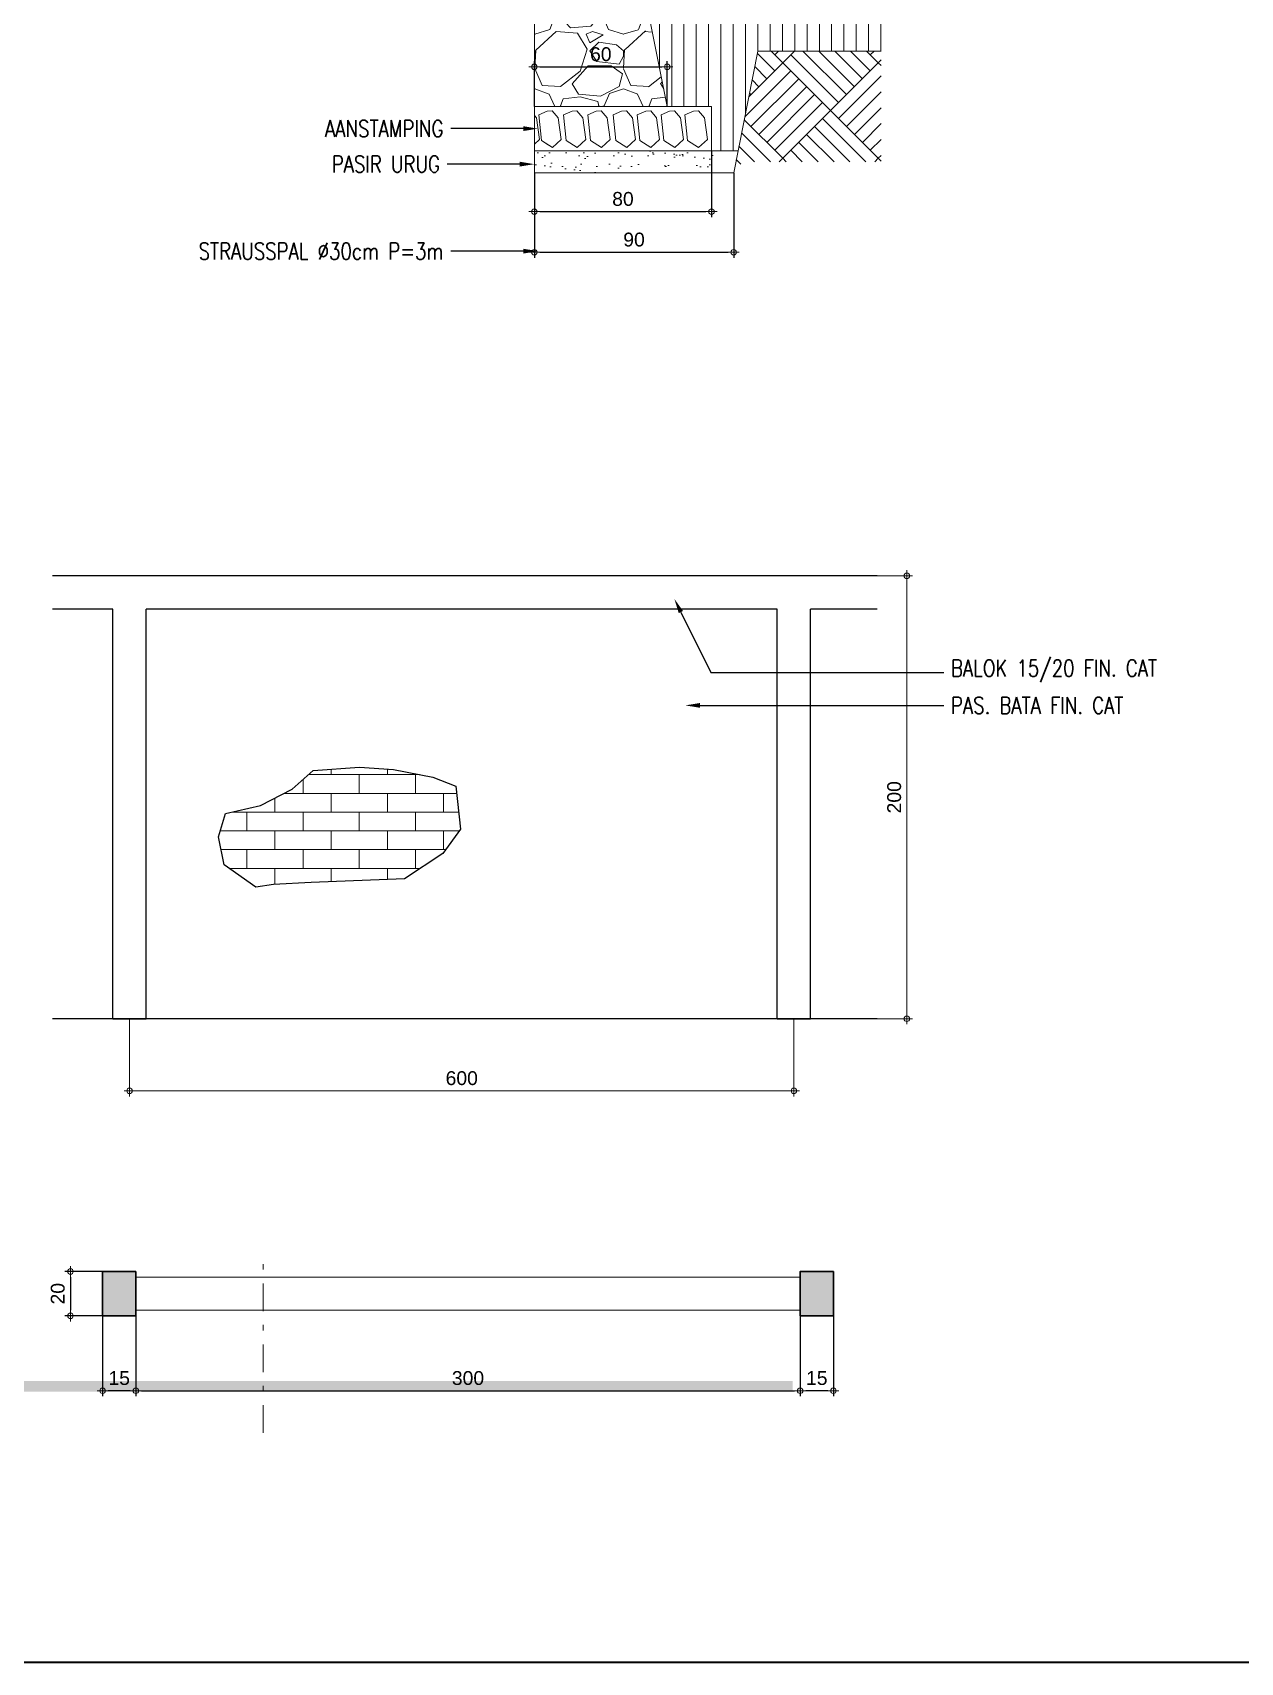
# Model space of a CAD drawing. Header units: millimetres. Extents: x -11 to 1625, y -267 to 180.
# Drawn here: x 846.52 to 868.33, y 9 to 38.43 of the extents above; entities that cross this region are included whole.
import ezdxf
from ezdxf import colors
from ezdxf.entities.mleader import LeaderData, LeaderLine
from ezdxf.enums import TextEntityAlignment as Align
from ezdxf.math import Vec2, Vec3

# ---------------------------------------------------------------- set-up
doc = ezdxf.new("R2010")
doc.units = ezdxf.units.MM
doc.linetypes.add('DASHDOT', pattern=[1, 0.5, -0.25, 0, -0.25])
for name, color, linetype, lineweight in [('ARS DIN', 31, 'Continuous', 5), ('ARSIR', 2, 'Continuous', 5), ('ARSIR BETON', 47, 'Continuous', 5), ('ARSIR WARNA', 43, 'Continuous', 0), ('CONCRETE', 8, 'Continuous', 5), ('DIMENSI', 8, 'Continuous', 9), ('dinding', 5, 'Continuous', 15), ('GRS KOP', 1, 'Continuous', 35), ('KOLOM', 1, 'Continuous', 30), ('kop', 7, 'Continuous', 20), ('not', 7, 'Continuous', 20), ('TEXT KETERANGAN', 7, 'Continuous', 9), ('u', 6, 'Continuous', 20)]:
    doc.layers.add(name, color=color, linetype=linetype, lineweight=lineweight)
doc.styles.add('ATTR', font='romans.shx', dxfattribs={"width": 0.8, "height": 1.735066})
doc.styles.add('BARU', font='complex.shx')
doc.styles.get("Standard").update_dxf_attribs({"font": 'ARIALUNI.TTF'})
doc.dimstyles.new('SK 50', dxfattribs={"dimtxt": 0.25, "dimasz": 0.1, "dimexe": 0, "dimexo": 0, "dimgap": 0.1, "dimtad": 1, "dimdec": 0, "dimlfac": 50, "dimzin": 12, "dimdsep": 46, "dimtxsty": 'Standard', "dimblk": 'BULAT', "dimcen": 0.1, "dimclrd": 256, "dimclre": 256, "dimclrt": 256, "dimadec": 0, "dimazin": 3, "dimtfac": 1, "dimtdec": 0, "dimtofl": 0, "dimtmove": 0, "dimatfit": 3, "dimldrblk": 'BULAT', "dimfxl": 0, "dimtolj": 1, "dimtzin": 0, "dimlwd": -1, "dimlwe": -1, "dimarcsym": 0})
doc.dimstyles.new('SK-25', dxfattribs={"dimtxt": 0.25, "dimasz": 0.1, "dimexe": 0.1, "dimexo": 0, "dimgap": 0.1, "dimtad": 1, "dimdec": 0, "dimlfac": 25, "dimzin": 12, "dimdsep": 46, "dimtxsty": 'Standard', "dimblk": 'BULAT', "dimcen": 0.1, "dimclrd": 256, "dimadec": 0, "dimazin": 3, "dimtfac": 1, "dimtdec": 0, "dimtofl": 0, "dimtmove": 0, "dimatfit": 3, "dimldrblk": 'BULAT', "dimfxl": 0, "dimtolj": 1, "dimtzin": 0, "dimarcsym": 0})
pattern_1 = [(90, (869.39489, 106.77757), (-0.22225, 1e-17), [])]

# ---------------------------------------------------------------- blocks, each defined once
blk = doc.blocks.new('PAGAR TYPE B')
at = {"layer": 'CONCRETE'}
for points in [[(-1.5, 0.175), (-1.65, 0.175), (-1.65, -0.025), (-1.5, -0.025)], [(1.65, 0.175), (1.5, 0.175), (1.5, -0.025), (1.65, -0.025)]]:
    blk.add_hatch(color=256, dxfattribs=at).paths.add_polyline_path(points)
at = {"layer": 'dinding'}
for points in [[(-1.5, 0.15), (1.5, 0.15)], [(-1.5, 0), (1.5, 0)]]:
    blk.add_lwpolyline(points, dxfattribs=at)
at = {"layer": 'KOLOM'}
for points in [[(-1.65, -0.025), (-1.5, -0.025), (-1.5, 0.175), (-1.65, 0.175)], [(1.5, -0.025), (1.65, -0.025), (1.65, 0.175), (1.5, 0.175)]]:
    blk.add_lwpolyline(points, close=True, dxfattribs=at)
blk = doc.blocks.new('BULAT')
for p, q in [((-1, 0), (1, 0)), ((0, -1), (0, 1))]:
    blk.add_line(p, q)
blk.add_circle((0, 0), 0.5)
blk = doc.blocks.new('*D519')
at = {"layer": 'Defpoints', "color": 0, "ltscale": 0.15}
for p in [(848.268, 20.624), (860.268, 20.624), (860.268, 19.322)]:
    blk.add_point(p, dxfattribs=at)
at = {"layer": 'u', "ltscale": 0.15}
for p, q in [((848.268, 20.624), (848.268, 19.322)), ((860.268, 20.624), (860.268, 19.322)), ((848.368, 19.322), (860.168, 19.322))]:
    blk.add_line(p, q, dxfattribs=at)
at = {"layer": 'u', "ltscale": 0.15, "xscale": 0.1, "yscale": 0.1, "zscale": 0.1, "rotation": 180}
blk.add_blockref('BULAT', (848.268, 19.322), dxfattribs=at)
at = {"layer": 'u', "ltscale": 0.15, "xscale": 0.1, "yscale": 0.1, "zscale": 0.1}
blk.add_blockref('BULAT', (860.268, 19.322), dxfattribs=at)
at = {"layer": 'u', "ltscale": 0.15, "insert": (854.268, 19.55), "char_height": 0.25, "attachment_point": 5}
blk.add_mtext('\\A1;600', dxfattribs=at)
blk = doc.blocks.new('*D527')
at = {"layer": 'Defpoints', "color": 0, "ltscale": 0.15}
for p in [(860.568, 28.624), (862.308, 28.624), (860.568, 20.624)]:
    blk.add_point(p, dxfattribs=at)
at = {"layer": 'u', "ltscale": 0.15}
for p, q in [((860.568, 28.624), (862.308, 28.624)), ((862.308, 20.724), (862.308, 28.524)), ((860.568, 20.624), (862.308, 20.624))]:
    blk.add_line(p, q, dxfattribs=at)
at = {"layer": 'u', "ltscale": 0.15, "xscale": 0.1, "yscale": 0.1, "zscale": 0.1}
for p, rotation in [((862.308, 28.624), 90), ((862.308, 20.624), 270)]:
    blk.add_blockref('BULAT', p, dxfattribs=dict(at, rotation=rotation))
at = {"layer": 'u', "ltscale": 0.15, "insert": (862.08, 24.624), "char_height": 0.25, "attachment_point": 5, "rotation": 90}
blk.add_mtext('\\A1;200', dxfattribs=at)
blk = doc.blocks.new('*D522')
at = {"layer": 'Defpoints', "color": 0}
for p in [(860.381, 15.359), (860.981, 15.259), (860.381, 13.906)]:
    blk.add_point(p, dxfattribs=at)
at = {"layer": 'u', "color": 0, "lineweight": -2}
for p, q in [((860.381, 15.359), (860.381, 13.806)), ((860.981, 15.259), (860.981, 13.806))]:
    blk.add_line(p, q, dxfattribs=at)
at = {"layer": 'u', "lineweight": -2}
blk.add_line((860.881, 13.906), (860.481, 13.906), dxfattribs=at)
at = {"layer": 'u', "lineweight": -2, "xscale": 0.1, "yscale": 0.1, "zscale": 0.1, "rotation": 180}
blk.add_blockref('BULAT', (860.381, 13.906), dxfattribs=at)
at = {"layer": 'u', "lineweight": -2, "xscale": 0.1, "yscale": 0.1, "zscale": 0.1}
blk.add_blockref('BULAT', (860.981, 13.906), dxfattribs=at)
at = {"layer": 'u', "color": 0, "insert": (860.681, 14.134), "char_height": 0.25, "attachment_point": 5}
blk.add_mtext('\\A1;15', dxfattribs=at)
blk = doc.blocks.new('*D523')
at = {"layer": 'Defpoints', "color": 0}
for p in [(848.381, 15.259), (860.381, 15.259), (860.381, 13.906)]:
    blk.add_point(p, dxfattribs=at)
at = {"layer": 'u', "color": 0, "lineweight": -2}
for p, q in [((848.381, 15.259), (848.381, 13.806)), ((860.381, 15.259), (860.381, 13.806))]:
    blk.add_line(p, q, dxfattribs=at)
at = {"layer": 'u', "lineweight": -2}
blk.add_line((848.481, 13.906), (860.281, 13.906), dxfattribs=at)
at = {"layer": 'u', "lineweight": -2, "xscale": 0.1, "yscale": 0.1, "zscale": 0.1, "rotation": 180}
blk.add_blockref('BULAT', (848.381, 13.906), dxfattribs=at)
at = {"layer": 'u', "lineweight": -2, "xscale": 0.1, "yscale": 0.1, "zscale": 0.1}
blk.add_blockref('BULAT', (860.381, 13.906), dxfattribs=at)
at = {"layer": 'u', "color": 0, "insert": (854.381, 14.134), "char_height": 0.25, "attachment_point": 5}
blk.add_mtext('\\A1;300', dxfattribs=at)
blk = doc.blocks.new('*D524')
at = {"layer": 'Defpoints', "color": 0}
for p in [(847.781, 15.359), (848.381, 15.259), (847.781, 13.906)]:
    blk.add_point(p, dxfattribs=at)
at = {"layer": 'u', "color": 0, "lineweight": -2}
for p, q in [((847.781, 15.359), (847.781, 13.806)), ((848.381, 15.259), (848.381, 13.806))]:
    blk.add_line(p, q, dxfattribs=at)
at = {"layer": 'u', "lineweight": -2}
blk.add_line((848.281, 13.906), (847.881, 13.906), dxfattribs=at)
at = {"layer": 'u', "lineweight": -2, "xscale": 0.1, "yscale": 0.1, "zscale": 0.1, "rotation": 180}
blk.add_blockref('BULAT', (847.781, 13.906), dxfattribs=at)
at = {"layer": 'u', "lineweight": -2, "xscale": 0.1, "yscale": 0.1, "zscale": 0.1}
blk.add_blockref('BULAT', (848.381, 13.906), dxfattribs=at)
at = {"layer": 'u', "color": 0, "insert": (848.081, 14.134), "char_height": 0.25, "attachment_point": 5}
blk.add_mtext('\\A1;15', dxfattribs=at)
blk = doc.blocks.new('*D526')
at = {"layer": 'Defpoints', "color": 0}
for p in [(857.98, 37.816), (855.58, 37.101), (857.98, 37.101)]:
    blk.add_point(p, dxfattribs=at)
at = {"layer": 'u', "color": 0, "lineweight": -2}
for p, q in [((855.58, 37.101), (855.58, 37.916)), ((857.98, 37.101), (857.98, 37.916))]:
    blk.add_line(p, q, dxfattribs=at)
at = {"layer": 'u', "lineweight": -2}
blk.add_line((855.68, 37.816), (857.88, 37.816), dxfattribs=at)
at = {"layer": 'u', "lineweight": -2, "xscale": 0.1, "yscale": 0.1, "zscale": 0.1, "rotation": 180}
blk.add_blockref('BULAT', (855.58, 37.816), dxfattribs=at)
at = {"layer": 'u', "lineweight": -2, "xscale": 0.1, "yscale": 0.1, "zscale": 0.1}
blk.add_blockref('BULAT', (857.98, 37.816), dxfattribs=at)
at = {"layer": 'u', "color": 0, "insert": (856.78, 38.043), "char_height": 0.25, "attachment_point": 5}
blk.add_mtext('\\A1;60', dxfattribs=at)
blk = doc.blocks.new('*D517')
at = {"layer": 'Defpoints', "color": 0}
for p in [(858.78, 36.301), (855.58, 35.901), (858.78, 35.201)]:
    blk.add_point(p, dxfattribs=at)
at = {"layer": 'u', "color": 0, "lineweight": -2}
for p, q in [((858.78, 36.301), (858.78, 35.101)), ((855.58, 35.901), (855.58, 35.101))]:
    blk.add_line(p, q, dxfattribs=at)
at = {"layer": 'u', "lineweight": -2}
blk.add_line((855.68, 35.201), (858.68, 35.201), dxfattribs=at)
at = {"layer": 'u', "lineweight": -2, "xscale": 0.1, "yscale": 0.1, "zscale": 0.1, "rotation": 180}
blk.add_blockref('BULAT', (855.58, 35.201), dxfattribs=at)
at = {"layer": 'u', "lineweight": -2, "xscale": 0.1, "yscale": 0.1, "zscale": 0.1}
blk.add_blockref('BULAT', (858.78, 35.201), dxfattribs=at)
at = {"layer": 'u', "color": 0, "insert": (857.18, 35.429), "char_height": 0.25, "attachment_point": 5}
blk.add_mtext('\\A1;80', dxfattribs=at)
blk = doc.blocks.new('*D518')
at = {"layer": 'Defpoints', "color": 0}
for p in [(855.58, 35.901), (859.18, 35.901), (859.18, 34.467)]:
    blk.add_point(p, dxfattribs=at)
at = {"layer": 'u', "color": 0, "lineweight": -2}
for p, q in [((855.58, 35.901), (855.58, 34.367)), ((859.18, 35.901), (859.18, 34.367))]:
    blk.add_line(p, q, dxfattribs=at)
at = {"layer": 'u', "lineweight": -2}
blk.add_line((855.68, 34.467), (859.08, 34.467), dxfattribs=at)
at = {"layer": 'u', "lineweight": -2, "xscale": 0.1, "yscale": 0.1, "zscale": 0.1, "rotation": 180}
blk.add_blockref('BULAT', (855.58, 34.467), dxfattribs=at)
at = {"layer": 'u', "lineweight": -2, "xscale": 0.1, "yscale": 0.1, "zscale": 0.1}
blk.add_blockref('BULAT', (859.18, 34.467), dxfattribs=at)
at = {"layer": 'u', "color": 0, "insert": (857.38, 34.695), "char_height": 0.25, "attachment_point": 5}
blk.add_mtext('\\A1;90', dxfattribs=at)
blk = doc.blocks.new('*D3000')
at = {"layer": 'Defpoints', "color": 0}
for p in [(847.781, 16.059), (847.2, 15.259), (847.781, 15.259)]:
    blk.add_point(p, dxfattribs=at)
at = {"layer": 'u', "color": 0, "lineweight": -2}
for p, q in [((847.781, 16.059), (847.1, 16.059)), ((847.781, 15.259), (847.1, 15.259))]:
    blk.add_line(p, q, dxfattribs=at)
at = {"layer": 'u', "lineweight": -2}
blk.add_line((847.2, 15.959), (847.2, 15.359), dxfattribs=at)
at = {"layer": 'u', "lineweight": -2, "xscale": 0.1, "yscale": 0.1, "zscale": 0.1}
for p, rotation in [((847.2, 16.059), 90), ((847.2, 15.259), 270)]:
    blk.add_blockref('BULAT', p, dxfattribs=dict(at, rotation=rotation))
at = {"layer": 'u', "color": 0, "insert": (846.972, 15.659), "char_height": 0.25, "attachment_point": 5, "rotation": 90}
blk.add_mtext('\\A1;20', dxfattribs=at)
blk = doc.blocks.new('kop')
at = {"layer": 'GRS KOP'}
blk.add_lwpolyline([(1, 54), (83, 54), (83, 1), (1, 1)], close=True, dxfattribs=at)
at = {"layer": 'kop', "style": 'BARU', "flags": 4}
for p, height in [((73.8, 5.4), 0.35), ((80.303, 5.382), 0.25), ((73.8, 4.9), 0.35), ((80.303, 4.882), 0.25), ((73.8, 4.4), 0.35), ((80.303, 4.382), 0.25)]:
    blk.add_attdef('-', p, '', height=height, dxfattribs=at)
at = {"layer": 'kop', "flags": 4}
for tag, p in [('AR-00', (78.057, 2.648)), ('00', (81.238, 2.647))]:
    blk.add_attdef(tag, text='', height=0.35, dxfattribs=at).set_placement(p, align=Align.MIDDLE)

msp = doc.modelspace()

# ---------------------------------------------------------------- hatches: boundary and pattern name
at = {"layer": 'ARS DIN'}
h = msp.add_hatch(dxfattribs=at)
h.set_pattern_fill('AR-BRSTD', color=256, scale=0.005, style=0)
h.set_pattern_definition([(0, (849.87703, 23.00136), (0, 0.33871), []), (90, (849.87703, 23.00136), (-0.508, 0.33871), [0.33871, -0.33871])])
h.paths.add_polyline_path([(849.9980504, 24.3301544), (850.6355182, 24.4756367), (851.2026751, 24.7691267), (851.5853385, 25.110395), (852.4189935, 25.1649976), (853.0339855, 25.1240452), (853.7446412, 24.9875387), (854.1614697, 24.8237301), (854.2434678, 24.0456394), (853.929139, 23.608817), (853.2321489, 23.1515176), (851.5511712, 23.0832639), (850.8678468, 23.0491375), (850.5466841, 23.00136), (849.979525, 23.404056), (849.8770274, 23.9091321)])
at = {"layer": 'ARSIR', "linetype": 'Continuous'}
h = msp.add_hatch(dxfattribs=at)
h.set_pattern_fill('AR-SAND', color=2, scale=0.001, style=0)
h.paths.add_polyline_path([(860.2435077, 14.0838191), (843.2434278, 14.0838191), (843.2434278, 13.8888191), (860.2435077, 13.8888191)])
at = {"layer": 'ARSIR BETON'}
h = msp.add_hatch(dxfattribs=at)
h.set_pattern_fill('GRAVEL', color=256, scale=1.6, style=0)
h.set_pattern_definition([(228.0128, (856.73183, 38.70134), (-12.7999972, -14.400002), [0.21526, -21.31054]), (184.9697, (856.58783, 38.54134), (19.2000017, 1.5999861), [0.36939, -36.56948]), (132.5104, (856.21983, 38.50934), (15.9999851, -17.6000139), [0.26046, -25.78565]), (267.2737, (855.59583, 38.10934), (1.5999936, 32.0000005), [0.33638, -33.30169]), (292.8337, (855.57983, 37.77334), (-8.0000158, 19.1999943), [0.32985, -32.655]), (357.2737, (855.70783, 37.46934), (-32.0000005, 1.5999936), [0.33638, -33.30169]), (37.6942, (856.04383, 37.45334), (-20.80001175, -15.99998465), [0.444846, -44.03976]), (72.2553, (856.39583, 37.72534), (11.2000172, 35.199994), [0.41998, -41.578114]), (121.4296, (856.52383, 38.12534), (-12.8000132, 20.7999921), [0.33752, -33.41452]), (175.2364, (856.34783, 38.41334), (17.6000015, -1.5999865), [0.38533, -18.88122]), (222.3974, (855.96383, 38.44534), (-19.20001176, -17.59998733), [0.498317, -49.3334]), (138.814, (857.17983, 38.09334), (-11.2000047, 9.5999957), [0.17008, -16.83815]), (171.4692, (857.05183, 38.20534), (20.7999973, -3.2000127), [0.32358, -32.03442]), (225, (856.7318, 38.2533), (0, -1.6), [0.22627, -2.03647]), (203.1986, (856.61983, 38.44534), (8, 3.200002), [0.12185, -12.06338]), (291.8014, (856.50783, 38.39734), (-1.6, 4.8), [0.17232, -8.44394]), (30.964, (856.57183, 38.23734), (4.799997, 3.200004), [0.27989, -9.04964]), (161.565, (856.81183, 38.38134), (3.2, -1.6), [0.20239, -4.85726]), (16.3895, (855.57983, 38.39734), (16.0000035, 4.7999883), [0.28352, -28.06855]), (70.3462, (855.85183, 38.47734), (-6.3999924, -17.6000034), [0.23786, -23.54785]), (293.1986, (856.81183, 38.70134), (-3.200002, 8), [0.2437, -11.94153]), (343.6105, (856.90783, 38.47734), (-16.0000035, 4.7999883), [0.28352, -28.06855]), (339.444, (855.57983, 37.40534), (-8.000003, 3.1999936), [0.27341, -13.397]), (294.775, (855.83583, 37.30934), (-7.9999875, 17.6000055), [0.229085, -22.67943]), (66.8014, (856.82783, 37.10134), (3.200002, 7.9999996), [0.2437, -11.94153]), (17.354, (856.92383, 37.32534), (-20.8000032, -6.3999912), [0.26821, -26.55268]), (69.444, (856.04383, 37.10134), (-3.1999936, -8.000003), [0.1367, -13.5337]), (101.31, (856.73183, 37.10134), (-1.599996, 6.400001), [0.08158, -8.07685]), (165.964, (856.71583, 37.18134), (4.8, -1.599997), [0.32985, -6.26712]), (186.009, (856.39583, 37.26134), (15.9999996, 1.5999989), [0.30568, -30.26228]), (303.69, (856.57183, 38.09334), (-1.600002, 3.2), [0.23076, -5.53813]), (353.1572, (856.69983, 37.90134), (27.199999, -3.2000128), [0.40287, -39.8841]), (60.9454, (857.09983, 37.85334), (-6.4, -11.2000006), [0.16473, -16.30828]), (90, (857.1798, 37.9973), (-1.6, 1.6), [0.096, -1.504]), (120.2564, (856.36383, 37.30934), (6.3999918, -11.200004), [0.22228, -22.00563]), (48.0128, (856.25183, 37.50134), (12.7999972, 14.4000021), [0.430515, -21.09528]), (0, (856.5398, 37.8213), (1.6, 1.6), [0.416, -1.184]), (325.3048, (856.95583, 37.82134), (-15.9999908, 11.2000138), [0.25298, -25.04524]), (254.0546, (857.16383, 37.67734), (-1.6, -6.4), [0.23296, -11.41521]), (207.646, (857.09983, 37.45334), (-30.3999933, -16.00001234), [0.379304, -37.55116]), (175.4261, (856.76383, 37.27734), (-20.8000009, 1.5999917), [0.40128, -39.72652])])
h.paths.add_polyline_path([(857.9798294, 37.1013404), (856.7787146, 43.0802523), (855.5798294, 43.1013404), (855.5798294, 37.1013404)])
h = msp.add_hatch(dxfattribs=at)
h.set_pattern_fill('AR-SAND', color=256, scale=0.2, style=0)
h.set_pattern_definition([(142.5, (882.22562, 22.18533), (0.0125987, 0.3853648), [0, -0.304, 0, -0.34, 0, -0.325]), (172.5, (882.2256, 22.18533), (-0.353955, 0.564429), [0, -0.164, 0, -0.274, 0, -0.105]), (212.5, (882.47162, 22.18533), (-0.6228284, 0.0011318), [0, -0.1, 0, -0.36, 0, -0.47]), (222.5, (882.4716, 22.18533), (-0.601225, 0.175535), [0, -0.05, 0, -0.236, 0, -0.27])])
h.paths.add_polyline_path([(858.7798294, 35.9013404), (858.8593651, 36.3013404), (855.5798294, 36.3013404), (855.5798294, 35.9013404)])
at = {"layer": 'ARSIR WARNA'}
h = msp.add_hatch(dxfattribs=at)
h.set_pattern_fill('LINE', color=15, scale=0.07, angle=90, style=0)
h.set_pattern_definition(pattern_1)
h.paths.add_polyline_path([(856.7798294, 43.1013404), (857.0838294, 41.5813404), (861.8424006, 41.5813404), (861.8424006, 43.1013404)])
h.paths.add_polyline_path([(857.0838294, 41.5813404), (857.7798294, 38.1013404), (861.8424006, 38.1013404), (861.8424006, 41.5813404)])
h = msp.add_hatch(dxfattribs=at)
h.set_pattern_fill('LINE', color=15, scale=0.07, angle=90, style=0)
h.set_pattern_definition(pattern_1)
h.paths.add_polyline_path([(857.9798294, 37.1013404), (858.7798294, 37.1013404), (858.7798294, 36.3013404), (859.2593651, 36.3013404), (859.6172755, 38.1013404), (857.7798294, 38.1013404)])
h = msp.add_hatch(dxfattribs=at)
h.set_pattern_fill('AR-PARQ1', color=15, scale=0.004, angle=45, style=0)
h.set_pattern_definition([(135, (857.4798, 35.3013), (-1.7242, 1e-16), [1.2192, -1.2192]), (135, (857.6235, 35.445), (-1.7242, 1e-16), [1.2192, -1.2192]), (135, (857.7672, 35.5887), (-1.7242, 1e-16), [1.2192, -1.2192]), (135, (857.9109, 35.7324), (-1.7242, 1e-16), [1.2192, -1.2192]), (135, (858.0546, 35.8761), (-1.7242, 1e-16), [1.2192, -1.2192]), (135, (858.1982, 36.0198), (-1.7242, 1e-16), [1.2192, -1.2192]), (135, (858.3419, 36.1634), (-1.7242, 1e-16), [1.2192, -1.2192]), (45, (856.6177, 36.1634), (1.7242, -1e-16), [1.2192, -1.2192]), (45, (856.474, 36.3071), (1.7242, -1e-16), [1.2192, -1.2192]), (45, (856.3304, 36.4508), (1.7242, -1e-16), [1.2192, -1.2192]), (45, (856.1867, 36.5945), (1.7242, -1e-16), [1.2192, -1.2192]), (45, (856.043, 36.7382), (1.7242, -1e-16), [1.2192, -1.2192]), (45, (855.8993, 36.8819), (1.7242, -1e-16), [1.2192, -1.2192]), (45, (855.7556, 37.0255), (1.7242, -1e-16), [1.2192, -1.2192])])
h.paths.add_polyline_path([(859.6172755, 38.1013404), (859.1798294, 35.9013404), (859.2786686, 35.9013404), (859.3184364, 36.1013404), (861.8424006, 36.1013404), (861.8424006, 38.1013404)])

# ---------------------------------------------------------------- linework, layer by layer
at = {"color": 4, "linetype": 'Continuous', "lineweight": 25}
for p, q in [((861.7726489, 28.6239177), (846.8746791, 28.6239177)), ((847.9681076, 28.0239177), (846.8746791, 28.0239177)), ((847.9681076, 20.6239177), (847.9681076, 28.0239177)), ((859.9681076, 28.0239177), (848.5681076, 28.0239177)), ((848.5681076, 20.6239177), (848.5681076, 28.0239177)), ((859.9681076, 20.6239177), (859.9681076, 28.0239177)), ((861.7726489, 28.0239177), (860.5681076, 28.0239177)), ((860.5681076, 20.6239177), (860.5681076, 28.0239177)), ((861.7726489, 20.6239177), (846.8746791, 20.6239177)), ((861.7726489, 20.6239177), (846.8746791, 20.6239177)), ((847.9681076, 20.6239177), (848.5681076, 20.6239177)), ((859.9681076, 20.6239177), (860.5681076, 20.6239177))]:
    msp.add_line(p, q, dxfattribs=at)
msp.add_lwpolyline([(849.9980504, 24.3301544), (850.6355182, 24.4756367), (851.2026751, 24.7691267), (851.5853385, 25.110395), (852.4189935, 25.1649976), (853.0339855, 25.1240452), (853.7446412, 24.9875387), (854.1614697, 24.8237301), (854.2434678, 24.0456394), (853.929139, 23.608817), (853.2321489, 23.1515176), (851.5511712, 23.0832639), (850.8678468, 23.0491375), (850.5466841, 23.00136), (849.979525, 23.404056), (849.8770274, 23.9091321), (849.9980504, 24.3301544)], dxfattribs=at)
at = {"layer": 'ARSIR BETON'}
for points in [[(855.5798294, 36.9390501), (855.6155154, 36.8973597), (855.6710085, 36.5023869), (855.5798294, 36.4215093)], [(855.7798294, 37.0030384), (855.8134266, 37.0180373), (855.9031947, 37.0212989), (856.0092835, 36.8973597), (856.0647766, 36.5023869), (855.9048266, 36.3605081), (855.7798294, 36.4389538)]]:
    msp.add_lwpolyline(points, dxfattribs=at)
for points in [[(855.9031947, 37.0212989), (856.0092835, 36.8973597), (856.0647766, 36.5023869), (855.9048266, 36.3605081), (855.7073377, 36.4844482), (855.6600058, 36.949545), (855.8134266, 37.0180373)], [(856.3499612, 37.0212989), (856.45605, 36.8973597), (856.5115431, 36.5023869), (856.3515931, 36.3605081), (856.1541042, 36.4844482), (856.1067723, 36.949545), (856.2601931, 37.0180373)], [(856.7887551, 37.0212989), (856.8948439, 36.8973597), (856.950337, 36.5023869), (856.790387, 36.3605081), (856.5928981, 36.4844482), (856.5455662, 36.949545), (856.698987, 37.0180373)], [(857.245986, 37.0212989), (857.3520748, 36.8973597), (857.4075679, 36.5023869), (857.2476179, 36.3605081), (857.050129, 36.4844482), (857.0027971, 36.949545), (857.1562179, 37.0180373)], [(857.6810918, 37.0212989), (857.7871806, 36.8973597), (857.8426737, 36.5023869), (857.6827237, 36.3605081), (857.4852348, 36.4844482), (857.4379029, 36.949545), (857.5913237, 37.0180373)], [(858.1125112, 37.0212989), (858.2186, 36.8973597), (858.2740931, 36.5023869), (858.1141431, 36.3605081), (857.9166542, 36.4844482), (857.8693223, 36.949545), (858.0227431, 37.0180373)], [(858.5439306, 37.0212989), (858.6500194, 36.8973597), (858.7055125, 36.5023869), (858.5455625, 36.3605081), (858.3480736, 36.4844482), (858.3007417, 36.949545), (858.4541625, 37.0180373)]]:
    msp.add_lwpolyline(points, close=True, dxfattribs=at)
at = {"layer": 'dinding'}
for p, q in [((855.5798294, 43.1013404), (855.5798294, 35.9013404)), ((857.9798294, 37.1013404), (856.7798294, 43.1013404)), ((859.1798294, 35.9013404), (859.6172755, 38.1013404)), ((858.7798294, 37.1013404), (855.5798294, 37.1013404)), ((858.7798294, 37.1013404), (858.7798294, 36.3013404)), ((859.2593651, 36.3013404), (855.5798294, 36.3013404)), ((859.1798294, 35.9013404), (855.5798294, 35.9013404))]:
    msp.add_line(p, q, dxfattribs=at)
msp.add_lwpolyline([(859.6172755, 38.1013404), (861.8424006, 38.1013404)], dxfattribs=at)
at = {"layer": 'not', "linetype": 'DASHDOT'}
msp.add_line((850.6782849, 13.144019), (850.6782849, 16.27725), dxfattribs=at)

# ---------------------------------------------------------------- block references
at = {"layer": 'DIMENSI', "xscale": 4, "yscale": 4, "zscale": 4}
msp.add_blockref('PAGAR TYPE B', (854.3807325, 15.3588325), dxfattribs=at)
at = {"layer": 'kop'}
msp.add_blockref('kop', (827.2141618, 8), dxfattribs=at)

# ---------------------------------------------------------------- dimensions: what is measured, and where the dimension line sits
at = {"layer": 'u'}
for base, p1, p2, picture, middle in [((857.9798294, 37.8157566), (855.5798294, 37.1013404), (857.9798294, 37.1013404), '*D526', (856.7798294, 38.0434851)), ((858.7798294, 35.200819), (855.5798294, 35.9013404), (858.7798294, 36.3013404), '*D517', (857.1798294, 35.4285475)), ((859.1798294, 34.4672767), (855.5798294, 35.9013404), (859.1798294, 35.9013404), '*D518', (857.3798294, 34.6950052)), ((860.3807325, 13.9061372), (848.3807325, 15.2588325), (860.3807325, 15.2588325), '*D523', (854.3807325, 14.1338657))]:
    dim = msp.add_linear_dim(base=base, p1=p1, p2=p2, dimstyle='SK-25', dxfattribs=at)
    dim.commit()
    dim.dimension.update_dxf_attribs({"geometry": picture, "text_midpoint": middle})
at = {"layer": 'u', "ltscale": 0.15}
dim = msp.add_linear_dim(base=(862.3079305, 28.6239177), p1=(860.5681076, 20.6239177), p2=(860.5681076, 28.6239177), angle=90, dimstyle='SK 50', override={"dimlfac": 25}, dxfattribs=at)
dim.commit()
dim.dimension.update_dxf_attribs({"geometry": '*D527', "text_midpoint": (862.080202, 24.6239177)})
dim = msp.add_linear_dim(base=(860.2681076, 19.3222261), p1=(848.2681076, 20.6239177), p2=(860.2681076, 20.6239177), dimstyle='SK 50', dxfattribs=at)
dim.commit()
dim.dimension.update_dxf_attribs({"geometry": '*D519', "text_midpoint": (854.2681076, 19.5499546)})
at = {"layer": 'u'}
dim = msp.add_linear_dim(base=(847.1999823, 15.2588325), p1=(847.7807325, 16.0588325), p2=(847.7807325, 15.2588325), angle=90, dimstyle='SK-25', dxfattribs=at)
dim.commit()
dim.dimension.update_dxf_attribs({"geometry": '*D3000', "text_midpoint": (846.9722538, 15.6588325)})
for base, p1, p2, picture, middle in [((847.7807325, 13.9061372), (848.3807325, 15.2588325), (847.7807325, 15.3588325), '*D524', (848.0807325, 13.9061372)), ((860.3807325, 13.9061372), (860.9807325, 15.2588325), (860.3807325, 15.3588325), '*D522', (860.6807325, 13.9061372))]:
    dim = msp.add_linear_dim(base=base, p1=p1, p2=p2, angle=180, dimstyle='SK-25', dxfattribs=at)
    dim.commit()
    dim.dimension.update_dxf_attribs({"geometry": picture, "text_midpoint": middle, "dimtype": 160})

# ---------------------------------------------------------------- leaders
at = {"layer": 'TEXT KETERANGAN'}
ml = msp.add_multileader_mtext('Standard', dxfattribs=at)
ml.set_content('{\\C90;AANSTAMPING}', color=256, style='ATTR')
ml.set_leader_properties()
ml.build(insert=Vec2(0, 0))
ml.multileader.update_dxf_attribs({"text_left_attachment_type": 2, "text_right_attachment_type": 2, "dogleg_length": 2.367, "arrow_head_size": 0.2637542})
ctx = ml.context
ctx.base_point, ctx.char_height, ctx.arrow_head_size, ctx.landing_gap_size, ctx.plane_origin = Vec3(851.4751317, 36.6998733), 0.3, 0.2637542, 0.1318771, Vec3(851.2635285, 35.7957389)
ctx.left_attachment, ctx.right_attachment, ctx.text_align_type = 2, 2, 2
notes = []
notes.append((ctx, [(0, (1, 1, 0), (855.0657753, 36.6998733), (-1, 0), 0.9954608, [(0, [(855.6432619, 36.6998733)], 0, [])])]))
ctx.mtext.insert, ctx.mtext.alignment, ctx.mtext.flow_direction = Vec3(853.9384374, 36.8498733), 3, 5
ml = msp.add_multileader_mtext('Standard', dxfattribs=at)
ml.set_content('{\\C90;PASIR URUG}', color=256, style='ATTR')
ml.set_leader_properties()
ml.build(insert=Vec2(0, 0))
ml.multileader.update_dxf_attribs({"text_left_attachment_type": 2, "text_right_attachment_type": 2, "dogleg_length": 2.367, "arrow_head_size": 0.2637542})
ctx = ml.context
ctx.base_point, ctx.char_height, ctx.arrow_head_size, ctx.landing_gap_size, ctx.plane_origin = Vec3(851.5945563, 36.0585405), 0.3, 0.2637542, 0.1318771, Vec3(851.200096, 35.1544061)
ctx.left_attachment, ctx.right_attachment, ctx.text_align_type = 2, 2, 2
notes.append((ctx, [(0, (1, 1, 0), (855.0023428, 36.0585405), (-1, 0), 0.9954608, [(0, [(855.5798294, 36.0585405)], 0, [])])]))
ctx.mtext.insert, ctx.mtext.alignment, ctx.mtext.flow_direction = Vec3(853.8750049, 36.2085405), 3, 5
ml = msp.add_multileader_mtext('Standard', dxfattribs=at)
ml.set_content('{\\C90;STRAUSSPAL %%C30cm P=3m}', color=256, style='ATTR')
ml.set_leader_properties()
ml.build(insert=Vec2(0, 0))
ml.multileader.update_dxf_attribs({"text_left_attachment_type": 2, "text_right_attachment_type": 2, "dogleg_length": 2.367, "arrow_head_size": 0.2637542})
ctx = ml.context
ctx.base_point, ctx.char_height, ctx.arrow_head_size, ctx.landing_gap_size, ctx.plane_origin = Vec3(848.8694174, 34.4871661), 0.3, 0.2637542, 0.1318771, Vec3(851.2635285, 33.5830317)
ctx.left_attachment, ctx.right_attachment, ctx.text_align_type = 2, 2, 2
notes.append((ctx, [(0, (1, 1, 0), (855.0657753, 34.4871661), (-1, 0), 0.9954608, [(0, [(855.6432619, 34.4871661)], 0, [])])]))
ctx.mtext.insert, ctx.mtext.alignment, ctx.mtext.flow_direction = Vec3(853.9384374, 34.6371661), 3, 5
ml = msp.add_multileader_mtext('Standard', dxfattribs=at)
ml.set_content('{\\C90;BALOK 15/20 FIN. CAT}', color=256, style='ATTR')
ml.set_leader_properties()
ml.build(insert=Vec2(0, 0))
ml.multileader.update_dxf_attribs({"text_left_attachment_type": 2, "text_right_attachment_type": 2, "dogleg_length": 2.367, "arrow_head_size": 0.2637542})
ctx = ml.context
ctx.base_point, ctx.char_height, ctx.arrow_head_size, ctx.landing_gap_size, ctx.plane_origin = Vec3(862.9735183, 26.8772322), 0.3, 0.2637542, 0.1318771, Vec3(863.9385064, 27.7813665)
ctx.left_attachment, ctx.right_attachment = 2, 2
notes.append((ctx, [(0, (1, 1, 0), (858.768865, 26.8772322), (1, 0), 4.2046533, [(0, [(858.109414, 28.2057365)], 0, [])])]))
ctx.mtext.insert, ctx.mtext.flow_direction = Vec3(863.1053954, 27.1058036), 5
ml = msp.add_multileader_mtext('Standard', dxfattribs=at)
ml.set_content('{\\C90;PAS. BATA FIN. CAT}', color=256, style='ATTR')
ml.set_leader_properties()
ml.build(insert=Vec2(0, 0))
ml.multileader.update_dxf_attribs({"text_left_attachment_type": 2, "text_right_attachment_type": 2, "dogleg_length": 2.367, "arrow_head_size": 0.2637542})
ctx = ml.context
ctx.base_point, ctx.char_height, ctx.arrow_head_size, ctx.landing_gap_size, ctx.plane_origin = Vec3(862.9735183, 26.2836509), 0.3, 0.2637542, 0.1318771, Vec3(863.9385064, 27.1877853)
ctx.left_attachment, ctx.right_attachment = 2, 2
notes.append((ctx, [(0, (1, 1, 0), (860.3852367, 26.2836509), (1, 0), 2.5882816, [(0, [(858.3085958, 26.2836509)], 0, [])])]))
ctx.mtext.insert, ctx.mtext.flow_direction = Vec3(863.1053954, 26.4336509), 5
for ctx, leaders in notes:
    for number, flags, end, landing, length, lines in leaders:
        leader = LeaderData()
        leader.index, (leader.has_last_leader_line, leader.has_dogleg_vector, leader.attachment_direction) = number, flags
        leader.last_leader_point, leader.dogleg_vector, leader.dogleg_length = Vec3(end), Vec3(landing), length
        for number, points, colour, breaks in lines:
            line = LeaderLine()
            line.index, line.vertices, line.color, line.breaks = number, Vec3.list(points), colors.encode_raw_color(colour), breaks
            leader.lines.append(line)
        ctx.leaders.append(leader)

doc.saveas('drawing.dxf')
